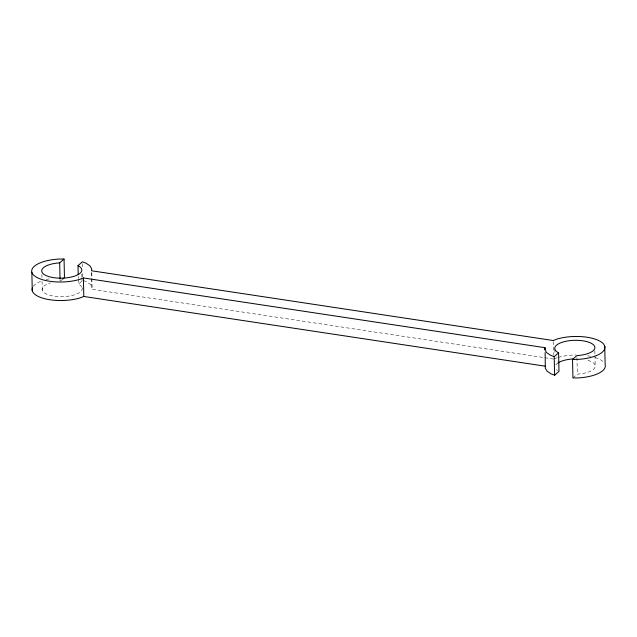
<?xml version="1.0" encoding="UTF-8"?>
<svg xmlns="http://www.w3.org/2000/svg" width="637" height="637" viewBox="0 0 637 637"><rect width="100%" height="100%" fill="white"/><g stroke="black" fill="none" stroke-linecap="round" stroke-linejoin="round"><path stroke-width="0.48" stroke-dasharray="3.19 2.39" d="M553.609 359.053L91.967 289.302L91.911 278.441M60.826 280.766L63.015 278.839M81.878 287.16A20.066 7.676 -1.3 0 0 78.415 284.174L82.794 280.328L86.528 281.761L90.279 284.333L92.11 287.223M572.95 377.972L577.321 374.126A20.066 7.676 -1.3 0 0 594.735 367.939A20.066 7.676 -1.3 0 0 586.159 359.873M554.397 358.758L557.542 357.548M594.847 350.708L594.934 354.61M594.958 355.589L595.173 365.335M576.947 357.54L577.321 374.126M554.859 349.187L554.97 354.061M553.211 341.504L553.521 355.159M91.784 272.588L91.895 277.469M91.593 272.724L91.704 277.597M91.728 278.576L91.967 289.302M82.42 263.75L82.484 266.672M82.643 273.496L82.73 277.398M81.831 274.157L81.894 277.087M81.918 278.058L82.006 281.96M78.24 276.37L78.287 278.321M78.311 279.301L78.415 284.174M60.053 279.46L60.093 281.403M41.891 274.587L41.954 277.517M42.042 281.411L42.241 290.193M82.141 287.813A20.066 7.676 -1.3 0 1 54.034 296.173A20.066 7.676 -1.3 0 1 50.403 283.019M33.347 286.292A30.09 11.514 -1.3 0 1 41.079 281.204M46.135 279.571A30.09 11.514 -1.3 0 1 50.506 278.616M558.346 357.317A30.09 11.514 -1.3 0 1 576.015 355M587.465 355.764A30.09 11.514 -1.3 0 1 590.467 356.298M595.157 357.508A30.09 11.514 -1.3 0 1 603.319 361.856M557.606 370.535A20.066 7.676 -1.3 0 1 556.507 369.643M555.767 365.049A20.066 7.676 -1.3 0 1 558.131 362.843"/><path stroke-width="0.96" d="M63.015 278.839L64.472 277.557L64.05 259.028L58.628 259.076A30.09 11.514 -1.3 0 0 33.681 275.144A30.09 11.514 -1.3 0 0 79.458 279.452L83.391 277.947L545.033 347.698L544.89 349.777L546.721 352.667L550.472 355.239L554.206 356.672L558.585 352.826A20.066 7.676 -1.3 0 1 566.014 341.265A20.066 7.676 -1.3 0 1 594.09 345.509A20.066 7.676 -1.3 0 1 576.907 355.597L572.528 359.443L572.95 377.972L578.372 377.924A30.09 11.514 -1.3 0 0 605.15 364.746L604.728 346.217M545.137 352.579L545.312 368.313L547.143 371.196L550.886 373.768L554.628 375.201L558.999 371.355L558.585 352.826M572.528 359.443L577.95 359.395A30.09 11.514 -1.3 0 0 602.897 343.327A30.09 11.514 -1.3 0 0 557.128 339.019L553.187 340.524L91.553 270.773L91.688 268.687L89.857 265.804L86.114 263.232L82.372 261.799L78.001 265.645A20.066 7.676 -1.3 0 1 70.564 277.206A20.066 7.676 -1.3 0 1 42.488 272.962A20.066 7.676 -1.3 0 1 59.679 262.874L64.05 259.028M545.447 366.227L83.813 296.476L79.872 297.981A30.09 11.514 -1.3 0 1 46.469 299.127A30.09 11.514 -1.3 0 1 32.479 287.773M554.206 356.672L554.628 375.201M545.033 347.698L545.073 349.649M83.391 277.947L83.813 296.476M78.001 265.645L78.2 274.42M59.679 262.874L60.029 278.48M31.85 272.254L32.272 290.783M558.131 362.843A20.066 7.676 -1.3 0 1 573.133 358.934"/></g></svg>
